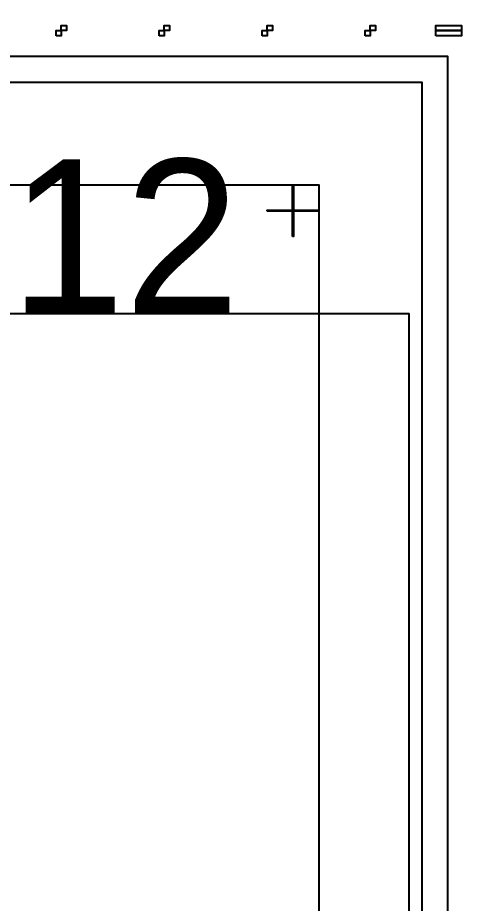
# Model space of a CAD drawing. Extents: x -50000 to 50000, y -50000 to 50000.
# Drawn here: x -30569 to -28850, y 18208 to 21650 of the extents above; entities that cross this region are included whole.
import ezdxf

# ---------------------------------------------------------------- set-up
doc = ezdxf.new("R2010")
doc.units = 0
for name, color, linetype in [('BASEMETAL3', 16, 'CONTINUOUS'), ('FRAME', 14, 'CONTINUOUS'), ('MARKERS', 8, 'CONTINUOUS'), ('XOR', 5, 'CONTINUOUS')]:
    doc.layers.add(name, color=color, linetype=linetype)

# ---------------------------------------------------------------- blocks, each defined once
blk = doc.blocks.new('CHIP_RESONATOR')
at = {"layer": 'BASEMETAL3'}
blk.add_lwpolyline([(150, 1000), (150, 6000), (6850, 6000), (6850, 1000)], close=True, dxfattribs=at)
at = {"layer": 'FRAME'}
for points in [[(0, 0), (0, 7000), (7000, 7000), (7000, 0)], [(500, 500), (500, 6500), (6500, 6500), (6500, 500)]]:
    blk.add_lwpolyline(points, close=True, dxfattribs=at)
at = {"layer": 'MARKERS'}
for points in [[(6397.5, 6402.5), (6397.5, 6500), (6402.5, 6500), (6402.5, 6402.5)], [(6300, 6397.5), (6300, 6402.5), (6500, 6402.5), (6500, 6397.5)], [(6397.5, 6300), (6397.5, 6397.5), (6402.5, 6397.5), (6402.5, 6300)]]:
    blk.add_lwpolyline(points, close=True, dxfattribs=at)
at = {"layer": 'XOR'}
blk.add_lwpolyline([(100, 100), (100, 6900), (6900, 6900), (6900, 100)], close=True, dxfattribs=at)
blk = doc.blocks.new('DICINGBORDER')
at = {"layer": 'XOR'}
for points in [[(5580, 7180), (5580, 7200), (5600, 7200), (5600, 7180)], [(5980, 7180), (5980, 7200), (6000, 7200), (6000, 7180)], [(6380, 7180), (6380, 7200), (6400, 7200), (6400, 7180)], [(6780, 7180), (6780, 7200), (6800, 7200), (6800, 7180)], [(7055, 7180), (7055, 7200), (7155, 7200), (7155, 7180)], [(5600, 0), (5600, 20), (5620, 20), (5620, 0)], [(6000, 0), (6000, 20), (6020, 20), (6020, 0)], [(6400, 0), (6400, 20), (6420, 20), (6420, 0)], [(6800, 0), (6800, 20), (6820, 20), (6820, 0)], [(7055, 0), (7055, 20), (7155, 20), (7155, 0)]]:
    blk.add_lwpolyline(points, close=True, dxfattribs=at)

msp = doc.modelspace()

# ---------------------------------------------------------------- linework, layer by layer
at = {"layer": 'FRAME'}
for radius in [50000, 49000]:
    msp.add_circle((0, 0), radius, dxfattribs=at)

# ---------------------------------------------------------------- block references
for name, p in [('DICINGBORDER', (-36000, 21600)), ('DICINGBORDER', (-36000, 14400)), ('CHIP_RESONATOR', (-35900, 14500))]:
    msp.add_blockref(name, p)

# ---------------------------------------------------------------- texts
at = {"layer": 'MARKERS'}
msp.add_text('12', height=600, dxfattribs=at).set_placement((-30600, 20500))

doc.saveas('drawing.dxf')
